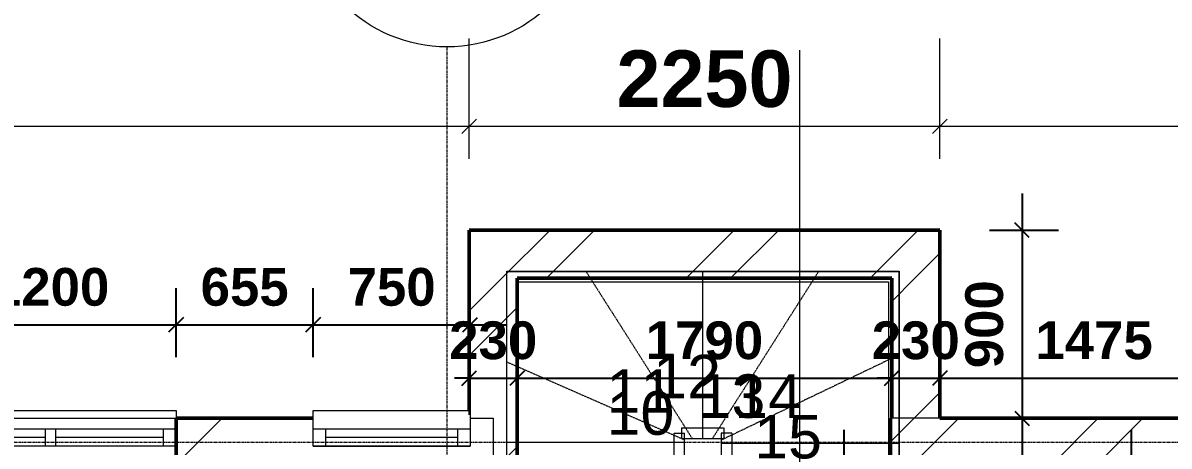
# Model space of a CAD drawing. Header units: inches. Extents: x 22 to 382261, y 22 to 371281.
# Drawn here: x 143676 to 149155, y 260002 to 262027 of the extents above; entities that cross this region are included whole.
import ezdxf

# ---------------------------------------------------------------- set-up
doc = ezdxf.new("R2010")
doc.units = ezdxf.units.IN
doc.header["$MEASUREMENT"] = 0
doc.linetypes.add('Grid Line 1_2_', pattern=[22.225, 12.7, -3.175, 3.175, -3.175])
doc.linetypes.add('Overhead', pattern=[3.96875, 2.38125, -1.5875])
for name, color, linetype, lineweight in [('A-ANNO-DIMS', 211, 'Continuous', 9), ('A-FLOR-HRAL', 11, 'Continuous', 9), ('A-GLAZ', 151, 'Continuous', 9), ('A-GLAZ-SILL', 1, 'Continuous', 9), ('A-WALL-PATT', 111, 'Continuous', 9), ('G-ANNO-SYMB', 111, 'Continuous', 9), ('I-WALL', 2, 'Continuous', 9), ('S-GRID', 1, 'Continuous', 9), ('S-GRID-IDEN', 1, 'Continuous', 9), ('S-STRS-ANNO', 31, 'Continuous', 9), ('S-STRS-MBND', 31, 'Overhead', 9)]:
    doc.layers.add(name, color=color, linetype=linetype, lineweight=lineweight)
doc.styles.add('Arial', font='arial.ttf', dxfattribs={"height": 506.015625})
doc.styles.add('Arial_B_1', font='arialbd.ttf', dxfattribs={"height": 180.555556})
doc.styles.add('Arial_B_2', font='arialbd.ttf', dxfattribs={"height": 270.833333})
doc.dimstyles.new('1', dxfattribs={"dimscale": 304.8, "dimtxt": 178.545395, "dimasz": 0.227865, "dimexe": 0.574147, "dimexo": 0.0625, "dimgap": 0.287073, "dimtad": 1, "dimdec": 0, "dimzin": 0, "dimdsep": 46, "dimtxsty": 'Arial_B_1', "dimblk1": 'OBLIQUE', "dimblk2": 'OBLIQUE', "dimsah": 1, "dimcen": 0.09, "dimdle": 0.574147, "dimazin": 0, "dimtfac": 1, "dimtdec": 4, "dimtix": 1, "dimtmove": 0, "dimatfit": 3, "dimfxl": 0.574147, "dimfxlon": 1, "dimtvp": 1, "dimtolj": 1, "dimtzin": 0, "dimarcsym": 2})
doc.dimstyles.new('2_2', dxfattribs={"dimscale": 304.8, "dimtxt": 267.818092, "dimasz": 0.227865, "dimexe": 1.377953, "dimexo": 0.0625, "dimgap": 0.287073, "dimtad": 1, "dimdec": 0, "dimzin": 0, "dimdsep": 46, "dimtxsty": 'Arial_B_2', "dimblk1": 'OBLIQUE', "dimblk2": 'OBLIQUE', "dimsah": 1, "dimcen": 0.09, "dimdle": 0.574147, "dimazin": 0, "dimtfac": 1, "dimtdec": 4, "dimtix": 1, "dimtmove": 0, "dimatfit": 3, "dimfxl": 0.574147, "dimfxlon": 1, "dimtvp": 1, "dimtolj": 1, "dimtzin": 0, "dimlwd": 18, "dimlwe": 18, "dimarcsym": 2})
pattern_1 = [(45, (133937.6, 247897.3), (-440.033, 440.033), []), (45, (133937.6, 248564), (-440.033, 440.033), [])]

# ---------------------------------------------------------------- blocks, each defined once
blk = doc.blocks.new('Dbl Plain - 1200 by 600-438114-01-Ground floor DIMENSION PLAN')
at = {"layer": 'A-GLAZ'}
for p, q in [((-885, 9.5), (315, 9.5)), ((-885, -73.5), (-885, 9.5)), ((-825, 9.5), (-825, -73.5)), ((-310, 9.5), (-310, -73.5)), ((-260, 9.5), (-260, -73.5)), ((255, 9.5), (255, -73.5)), ((315, 9.5), (315, -73.5)), ((-825, -32), (-310, -32)), ((-260, -32), (255, -32)), ((315, -73.5), (-885, -73.5))]:
    blk.add_line(p, q, dxfattribs=at)
at = {"layer": 'A-GLAZ-SILL'}
for p, q in [((-885, -161), (-885, -124.7)), ((315, -161), (-885, -161)), ((315, -124.7), (315, -161))]:
    blk.add_line(p, q, dxfattribs=at)
blk = doc.blocks.new('Top Rail Type - Top Rail_Internal_-V25-01-Ground floor DIMENSION PLAN')
at = {"layer": 'A-FLOR-HRAL', "linetype": 'Overhead'}
for p, q in [((12850.8, 12167), (12900.8, 12167)), ((12850.8, 12116.6), (12850.8, 12167)), ((12885.9, 12192), (12885.9, 12142)), ((12885.9, 12192), (13088.8, 12192)), ((12900.8, 12116.6), (12900.8, 12167)), ((13126.6, 12167), (13076.6, 12167)), ((13076.6, 12167), (13076.6, 12103.5)), ((13088.8, 12192), (13088.8, 12142)), ((13126.6, 12167), (13126.6, 12103.5)), ((12850.8, 12027.9), (12850.8, 12116.6)), ((12885.9, 12142), (13088.8, 12142)), ((12900.8, 12051.2), (12900.8, 12116.6)), ((13076.6, 12103.5), (13076.6, 9733.2)), ((13126.6, 12103.5), (13126.6, 9733.2)), ((13126.6, 9733.2), (13076.6, 9733.2))]:
    blk.add_line(p, q, dxfattribs=at)
at = {"layer": 'A-FLOR-HRAL'}
for p, q in [((12900.8, 12051.2), (12850.8, 12027.9)), ((12850.8, 9733.2), (12850.8, 12027.9)), ((12900.8, 9733.2), (12900.8, 12051.2)), ((12850.8, 9733.2), (12900.8, 9733.2))]:
    blk.add_line(p, q, dxfattribs=at)
blk = doc.blocks.new('Top Rail Type - Top Rail_Internal_-V26-01-Ground floor DIMENSION PLAN')
at = {"layer": 'A-FLOR-HRAL', "linetype": 'Overhead'}
for p, q in [((12051.6, 12941.2), (12384, 12941.2)), ((12051.6, 12762.8), (12051.6, 12941.2)), ((12384, 12941.2), (13628.7, 12941.2)), ((13628.7, 12941.2), (13925.8, 12941.2)), ((13925.8, 12941.2), (13925.8, 12778.8)), ((12101.6, 12891.2), (12384, 12891.2)), ((12101.6, 12762.8), (12101.6, 12891.2)), ((12384, 12891.2), (13628.7, 12891.2)), ((13628.7, 12891.2), (13875.8, 12891.2)), ((13875.8, 12891.2), (13875.8, 12778.8)), ((13875.8, 12778.8), (13875.8, 9733.2)), ((13925.8, 12778.8), (13925.8, 9733.2)), ((12051.6, 11655.2), (12051.6, 12762.8)), ((12101.6, 11678.5), (12101.6, 12762.8)), ((13925.8, 9733.2), (13875.8, 9733.2))]:
    blk.add_line(p, q, dxfattribs=at)
at = {"layer": 'A-FLOR-HRAL'}
for p, q in [((12101.6, 11678.5), (12051.6, 11655.2)), ((12101.6, 10606.8), (12101.6, 11678.5)), ((12051.6, 10606.8), (12051.6, 11655.2)), ((12051.6, 9733.2), (12051.6, 10606.8)), ((12101.6, 9733.2), (12101.6, 10606.8)), ((12051.6, 9733.2), (12101.6, 9733.2))]:
    blk.add_line(p, q, dxfattribs=at)
blk = doc.blocks.new('Windows_Sgl_Plain - 750 by 600-438113-01-Ground floor DIMENSION PLAN')
at = {"layer": 'A-GLAZ'}
for p, q in [((-375, 9.5), (375, 9.5)), ((-375, -161), (-375, 9.5)), ((375, 9.5), (-375, 9.5)), ((-315, -73.5), (-315, 9.5)), ((315, 9.5), (315, -73.5)), ((375, 9.5), (375, -161)), ((-375, -73.5), (-375, -25.5)), ((-315, -32), (315, -32)), ((375, -25.5), (375, -73.5)), ((375, -73.5), (-375, -73.5)), ((375, -161), (-375, -161))]:
    blk.add_line(p, q, dxfattribs=at)
at = {"layer": 'A-GLAZ-SILL'}
for p, q in [((-375, -161), (-375, -124.7)), ((375, -161), (-375, -161)), ((375, -124.7), (375, -161))]:
    blk.add_line(p, q, dxfattribs=at)
blk = doc.blocks.new('_Oblique')
at = {"color": 0, "linetype": 'ByBlock', "lineweight": -2}
blk.add_line((-0.5, -0.5), (0.5, 0.5), dxfattribs=at)
blk = doc.blocks.new('*D4512')
at = {"layer": 'A-ANNO-DIMS', "color": 0, "lineweight": -2, "transparency": 16777216}
for p, q in [((143208.8, 260427.5), (143208.8, 260758.4)), ((144408.8, 260427.5), (144408.8, 260758.4)), ((143033.8, 260583.4), (144583.8, 260583.4))]:
    blk.add_line(p, q, dxfattribs=at)
at = {"layer": 'Defpoints', "color": 0, "transparency": 16777216}
for p in [(144408.8, 260583.4), (143208.8, 260408.4), (144408.8, 260408.4)]:
    blk.add_point(p, dxfattribs=at)
at = {"layer": 'A-ANNO-DIMS', "color": 0, "lineweight": -2, "transparency": 16777216, "xscale": 69.45312499999999, "yscale": 69.45312499999999, "zscale": 69.45312499999999, "rotation": 180}
blk.add_blockref('_Oblique', (143208.8, 260583.4), dxfattribs=at)
at = {"layer": 'A-ANNO-DIMS', "color": 0, "lineweight": -2, "transparency": 16777216, "xscale": 69.45312499999999, "yscale": 69.45312499999999, "zscale": 69.45312499999999}
blk.add_blockref('_Oblique', (144408.8, 260583.4), dxfattribs=at)
at = {"layer": 'A-ANNO-DIMS', "color": 0, "transparency": 16777216, "insert": (143808.8, 260763.1), "char_height": 180.56, "width": 652.966, "attachment_point": 5, "style": 'Arial_B_1'}
blk.add_mtext('\\A1;1200', dxfattribs=at)
blk = doc.blocks.new('*D4513')
at = {"layer": 'A-ANNO-DIMS', "color": 0, "lineweight": -2, "transparency": 16777216}
for p, q in [((144408.8, 260427.5), (144408.8, 260758.4)), ((145063.8, 260427.5), (145063.8, 260758.4)), ((144233.8, 260583.4), (145238.8, 260583.4))]:
    blk.add_line(p, q, dxfattribs=at)
at = {"layer": 'Defpoints', "color": 0, "transparency": 16777216}
for p in [(145063.8, 260583.4), (144408.8, 260408.4), (145063.8, 260408.4)]:
    blk.add_point(p, dxfattribs=at)
at = {"layer": 'A-ANNO-DIMS', "color": 0, "lineweight": -2, "transparency": 16777216, "xscale": 69.45312499999999, "yscale": 69.45312499999999, "zscale": 69.45312499999999, "rotation": 180}
blk.add_blockref('_Oblique', (144408.8, 260583.4), dxfattribs=at)
at = {"layer": 'A-ANNO-DIMS', "color": 0, "lineweight": -2, "transparency": 16777216, "xscale": 69.45312499999999, "yscale": 69.45312499999999, "zscale": 69.45312499999999}
blk.add_blockref('_Oblique', (145063.8, 260583.4), dxfattribs=at)
at = {"layer": 'A-ANNO-DIMS', "color": 0, "transparency": 16777216, "insert": (144736.3, 260763.1), "char_height": 180.56, "width": 489.725, "attachment_point": 5, "style": 'Arial_B_1'}
blk.add_mtext('\\A1;655', dxfattribs=at)
blk = doc.blocks.new('*D4514')
at = {"layer": 'A-ANNO-DIMS', "color": 0, "lineweight": -2, "transparency": 16777216}
for p, q in [((145063.8, 260427.5), (145063.8, 260758.4)), ((145813.8, 260427.5), (145813.8, 260758.4)), ((144888.8, 260583.4), (145988.8, 260583.4))]:
    blk.add_line(p, q, dxfattribs=at)
at = {"layer": 'Defpoints', "color": 0, "transparency": 16777216}
for p in [(145813.8, 260583.4), (145063.8, 260408.4), (145813.8, 260408.4)]:
    blk.add_point(p, dxfattribs=at)
at = {"layer": 'A-ANNO-DIMS', "color": 0, "lineweight": -2, "transparency": 16777216, "xscale": 69.45312499999999, "yscale": 69.45312499999999, "zscale": 69.45312499999999, "rotation": 180}
blk.add_blockref('_Oblique', (145063.8, 260583.4), dxfattribs=at)
at = {"layer": 'A-ANNO-DIMS', "color": 0, "lineweight": -2, "transparency": 16777216, "xscale": 69.45312499999999, "yscale": 69.45312499999999, "zscale": 69.45312499999999}
blk.add_blockref('_Oblique', (145813.8, 260583.4), dxfattribs=at)
at = {"layer": 'A-ANNO-DIMS', "color": 0, "transparency": 16777216, "insert": (145438.8, 260763.1), "char_height": 180.56, "width": 489.725, "attachment_point": 5, "style": 'Arial_B_1'}
blk.add_mtext('\\A1;750', dxfattribs=at)
blk = doc.blocks.new('*D4518')
at = {"layer": 'A-ANNO-DIMS', "color": 0, "lineweight": -2, "transparency": 16777216}
for p, q in [((145809.2, 260483.7), (145809.2, 260152.8)), ((146039.2, 260483.7), (146039.2, 260152.8)), ((145809.2, 260327.8), (145739.8, 260327.8)), ((145809.2, 260327.8), (146039.2, 260327.8)), ((146039.2, 260327.8), (146108.7, 260327.8))]:
    blk.add_line(p, q, dxfattribs=at)
at = {"layer": 'Defpoints', "color": 0, "transparency": 16777216}
for p in [(145809.2, 260502.8), (146039.2, 260502.8), (146039.2, 260327.8)]:
    blk.add_point(p, dxfattribs=at)
at = {"layer": 'A-ANNO-DIMS', "color": 0, "lineweight": -2, "transparency": 16777216, "xscale": 69.45312499999999, "yscale": 69.45312499999999, "zscale": 69.45312499999999}
blk.add_blockref('_Oblique', (145809.2, 260327.8), dxfattribs=at)
at = {"layer": 'A-ANNO-DIMS', "color": 0, "lineweight": -2, "transparency": 16777216, "xscale": 69.45312499999999, "yscale": 69.45312499999999, "zscale": 69.45312499999999, "rotation": 180}
blk.add_blockref('_Oblique', (146039.2, 260327.8), dxfattribs=at)
at = {"layer": 'A-ANNO-DIMS', "color": 0, "transparency": 16777216, "insert": (145924.2, 260507.5), "char_height": 180.56, "width": 489.725, "attachment_point": 5, "style": 'Arial_B_1'}
blk.add_mtext('\\A1;230', dxfattribs=at)
blk = doc.blocks.new('*D4519')
at = {"layer": 'A-ANNO-DIMS', "color": 0, "lineweight": -2, "transparency": 16777216}
for p, q in [((147828.8, 260171.8), (147828.8, 260502.8)), ((146039.2, 260483.7), (146039.2, 260152.8)), ((145864.2, 260327.8), (148003.8, 260327.8))]:
    blk.add_line(p, q, dxfattribs=at)
at = {"layer": 'Defpoints', "color": 0, "transparency": 16777216}
for p in [(146039.2, 260502.8), (147828.8, 260327.8), (147828.8, 260152.8)]:
    blk.add_point(p, dxfattribs=at)
at = {"layer": 'A-ANNO-DIMS', "color": 0, "lineweight": -2, "transparency": 16777216, "xscale": 69.45312499999999, "yscale": 69.45312499999999, "zscale": 69.45312499999999, "rotation": 180}
blk.add_blockref('_Oblique', (146039.2, 260327.8), dxfattribs=at)
at = {"layer": 'A-ANNO-DIMS', "color": 0, "lineweight": -2, "transparency": 16777216, "xscale": 69.45312499999999, "yscale": 69.45312499999999, "zscale": 69.45312499999999}
blk.add_blockref('_Oblique', (147828.8, 260327.8), dxfattribs=at)
at = {"layer": 'A-ANNO-DIMS', "color": 0, "transparency": 16777216, "insert": (146934, 260507.5), "char_height": 180.56, "width": 652.966, "attachment_point": 5, "style": 'Arial_B_1'}
blk.add_mtext('\\A1;1790', dxfattribs=at)
blk = doc.blocks.new('*D4520')
at = {"layer": 'A-ANNO-DIMS', "color": 0, "lineweight": -2, "transparency": 16777216}
for p, q in [((147828.8, 260171.8), (147828.8, 260502.8)), ((148058.8, 260483.7), (148058.8, 260152.8)), ((147828.8, 260327.8), (147759.4, 260327.8)), ((147828.8, 260327.8), (148058.8, 260327.8)), ((148058.8, 260327.8), (148128.3, 260327.8))]:
    blk.add_line(p, q, dxfattribs=at)
at = {"layer": 'Defpoints', "color": 0, "transparency": 16777216}
for p in [(148058.8, 260502.8), (148058.8, 260327.8), (147828.8, 260152.8)]:
    blk.add_point(p, dxfattribs=at)
at = {"layer": 'A-ANNO-DIMS', "color": 0, "lineweight": -2, "transparency": 16777216, "xscale": 69.45312499999999, "yscale": 69.45312499999999, "zscale": 69.45312499999999}
blk.add_blockref('_Oblique', (147828.8, 260327.8), dxfattribs=at)
at = {"layer": 'A-ANNO-DIMS', "color": 0, "lineweight": -2, "transparency": 16777216, "xscale": 69.45312499999999, "yscale": 69.45312499999999, "zscale": 69.45312499999999, "rotation": 180}
blk.add_blockref('_Oblique', (148058.8, 260327.8), dxfattribs=at)
at = {"layer": 'A-ANNO-DIMS', "color": 0, "transparency": 16777216, "insert": (147943.8, 260507.5), "char_height": 180.56, "width": 489.725, "attachment_point": 5, "style": 'Arial_B_1'}
blk.add_mtext('\\A1;230', dxfattribs=at)
blk = doc.blocks.new('*D4521')
at = {"layer": 'A-ANNO-DIMS', "color": 0, "lineweight": -2, "transparency": 16777216}
for p, q in [((149533.8, 260171.8), (149533.8, 260502.8)), ((148058.8, 260483.7), (148058.8, 260152.8)), ((147883.8, 260327.8), (149708.8, 260327.8))]:
    blk.add_line(p, q, dxfattribs=at)
at = {"layer": 'Defpoints', "color": 0, "transparency": 16777216}
for p in [(148058.8, 260502.8), (149533.8, 260327.8), (149533.8, 260152.8)]:
    blk.add_point(p, dxfattribs=at)
at = {"layer": 'A-ANNO-DIMS', "color": 0, "lineweight": -2, "transparency": 16777216, "xscale": 69.45312499999999, "yscale": 69.45312499999999, "zscale": 69.45312499999999, "rotation": 180}
blk.add_blockref('_Oblique', (148058.8, 260327.8), dxfattribs=at)
at = {"layer": 'A-ANNO-DIMS', "color": 0, "lineweight": -2, "transparency": 16777216, "xscale": 69.45312499999999, "yscale": 69.45312499999999, "zscale": 69.45312499999999}
blk.add_blockref('_Oblique', (149533.8, 260327.8), dxfattribs=at)
at = {"layer": 'A-ANNO-DIMS', "color": 0, "transparency": 16777216, "insert": (148796.3, 260507.5), "char_height": 180.56, "width": 652.966, "attachment_point": 5, "style": 'Arial_B_1'}
blk.add_mtext('\\A1;1475', dxfattribs=at)
blk = doc.blocks.new('*D4524')
at = {"layer": 'A-ANNO-DIMS', "color": 0, "lineweight": -2, "transparency": 16777216}
for p, q in [((148451.7, 261210.5), (148451.7, 259960.5)), ((148295.8, 261035.5), (148626.7, 261035.5)), ((148607.7, 260135.5), (148276.7, 260135.5))]:
    blk.add_line(p, q, dxfattribs=at)
at = {"layer": 'Defpoints', "color": 0, "transparency": 16777216}
for p in [(148276.7, 261035.5), (148451.7, 260135.5), (148626.7, 260135.5)]:
    blk.add_point(p, dxfattribs=at)
at = {"layer": 'A-ANNO-DIMS', "color": 0, "lineweight": -2, "transparency": 16777216, "xscale": 69.45312499999999, "yscale": 69.45312499999999, "zscale": 69.45312499999999}
for p, rotation in [((148451.7, 261035.5), 90), ((148451.7, 260135.5), 270)]:
    blk.add_blockref('_Oblique', p, dxfattribs=dict(at, rotation=rotation))
at = {"layer": 'A-ANNO-DIMS', "color": 0, "transparency": 16777216, "insert": (148272, 260585.5), "char_height": 180.56, "width": 489.725, "attachment_point": 5, "rotation": 90, "style": 'Arial_B_1'}
blk.add_mtext('\\A1;900', dxfattribs=at)
blk = doc.blocks.new('Grid - Grid Head - Circle-749417-01-Ground floor DIMENSION PLAN')
at = {"layer": 'S-GRID-IDEN'}
blk.add_circle((0, 0), 4, dxfattribs=at)
blk = doc.blocks.new('*D4590')
at = {"layer": 'A-ANNO-DIMS', "color": 0, "lineweight": -2, "transparency": 16777216}
for p, q in [((148975.4, 257455.5), (148975.4, 260080.5)), ((148819.5, 259905.5), (149150.4, 259905.5)), ((148819.5, 257630.5), (149150.4, 257630.5))]:
    blk.add_line(p, q, dxfattribs=at)
at = {"layer": 'Defpoints', "color": 0, "transparency": 16777216}
for p in [(148800.4, 259905.5), (148975.4, 259905.5), (148800.4, 257630.5)]:
    blk.add_point(p, dxfattribs=at)
at = {"layer": 'A-ANNO-DIMS', "color": 0, "lineweight": -2, "transparency": 16777216, "xscale": 69.45312499999999, "yscale": 69.45312499999999, "zscale": 69.45312499999999}
for p, rotation in [((148975.4, 259905.5), 90), ((148975.4, 257630.5), 270)]:
    blk.add_blockref('_Oblique', p, dxfattribs=dict(at, rotation=rotation))
at = {"layer": 'A-ANNO-DIMS', "color": 0, "transparency": 16777216, "insert": (148795.7, 258768), "char_height": 180.56, "width": 652.966, "attachment_point": 5, "rotation": 90, "style": 'Arial_B_1'}
blk.add_mtext('\\A1;2275', dxfattribs=at)
blk = doc.blocks.new('*D4599')
at = {"layer": 'A-ANNO-DIMS', "color": 0, "lineweight": 18, "transparency": 16777216}
for p, q in [((130143.8, 261376.9), (130143.8, 261952.8)), ((145809.2, 261376.9), (145809.2, 261952.8)), ((129968.8, 261532.8), (145984.2, 261532.8))]:
    blk.add_line(p, q, dxfattribs=at)
at = {"layer": 'Defpoints', "color": 0, "transparency": 16777216}
for p in [(145809.2, 261532.8), (130143.8, 261357.8), (145809.2, 261357.8)]:
    blk.add_point(p, dxfattribs=at)
at = {"layer": 'A-ANNO-DIMS', "color": 0, "lineweight": 18, "transparency": 16777216, "xscale": 69.45312499999999, "yscale": 69.45312499999999, "zscale": 69.45312499999999, "rotation": 180}
blk.add_blockref('_Oblique', (130143.8, 261532.8), dxfattribs=at)
at = {"layer": 'A-ANNO-DIMS', "color": 0, "lineweight": 18, "transparency": 16777216, "xscale": 69.45312499999999, "yscale": 69.45312499999999, "zscale": 69.45312499999999}
blk.add_blockref('_Oblique', (145809.2, 261532.8), dxfattribs=at)
at = {"layer": 'A-ANNO-DIMS', "color": 0, "lineweight": 18, "transparency": 16777216, "insert": (137976.5, 261758.6), "char_height": 270.83, "width": 1224.311, "attachment_point": 5, "style": 'Arial_B_2'}
blk.add_mtext('\\A1;15665', dxfattribs=at)
blk = doc.blocks.new('*D4600')
at = {"layer": 'A-ANNO-DIMS', "color": 0, "lineweight": 18, "transparency": 16777216}
for p, q in [((145809.2, 261376.9), (145809.2, 261952.8)), ((148058.8, 261376.9), (148058.8, 261952.8)), ((145634.2, 261532.8), (148233.8, 261532.8))]:
    blk.add_line(p, q, dxfattribs=at)
at = {"layer": 'Defpoints', "color": 0, "transparency": 16777216}
for p in [(148058.8, 261532.8), (145809.2, 261357.8), (148058.8, 261357.8)]:
    blk.add_point(p, dxfattribs=at)
at = {"layer": 'A-ANNO-DIMS', "color": 0, "lineweight": 18, "transparency": 16777216, "xscale": 69.45312499999999, "yscale": 69.45312499999999, "zscale": 69.45312499999999, "rotation": 180}
blk.add_blockref('_Oblique', (145809.2, 261532.8), dxfattribs=at)
at = {"layer": 'A-ANNO-DIMS', "color": 0, "lineweight": 18, "transparency": 16777216, "xscale": 69.45312499999999, "yscale": 69.45312499999999, "zscale": 69.45312499999999}
blk.add_blockref('_Oblique', (148058.8, 261532.8), dxfattribs=at)
at = {"layer": 'A-ANNO-DIMS', "color": 0, "lineweight": 18, "transparency": 16777216, "insert": (146934, 261758.6), "char_height": 270.83, "width": 979.449, "attachment_point": 5, "style": 'Arial_B_2'}
blk.add_mtext('\\A1;2250', dxfattribs=at)
blk = doc.blocks.new('*D4601')
at = {"layer": 'A-ANNO-DIMS', "color": 0, "lineweight": 18, "transparency": 16777216}
for p, q in [((148058.8, 261376.9), (148058.8, 261952.8)), ((152763.8, 261376.9), (152763.8, 261952.8)), ((147883.8, 261532.8), (152938.8, 261532.8))]:
    blk.add_line(p, q, dxfattribs=at)
at = {"layer": 'Defpoints', "color": 0, "transparency": 16777216}
for p in [(152763.8, 261532.8), (148058.8, 261357.8), (152763.8, 261357.8)]:
    blk.add_point(p, dxfattribs=at)
at = {"layer": 'A-ANNO-DIMS', "color": 0, "lineweight": 18, "transparency": 16777216, "xscale": 69.45312499999999, "yscale": 69.45312499999999, "zscale": 69.45312499999999, "rotation": 180}
blk.add_blockref('_Oblique', (148058.8, 261532.8), dxfattribs=at)
at = {"layer": 'A-ANNO-DIMS', "color": 0, "lineweight": 18, "transparency": 16777216, "xscale": 69.45312499999999, "yscale": 69.45312499999999, "zscale": 69.45312499999999}
blk.add_blockref('_Oblique', (152763.8, 261532.8), dxfattribs=at)
at = {"layer": 'A-ANNO-DIMS', "color": 0, "lineweight": 18, "transparency": 16777216, "insert": (150411.3, 261758.6), "char_height": 270.83, "width": 979.449, "attachment_point": 5, "style": 'Arial_B_2'}
blk.add_mtext('\\A1;4705', dxfattribs=at)
blk = doc.blocks.new('*D4636')
at = {"layer": 'A-ANNO-DIMS', "color": 0, "lineweight": -2, "transparency": 16777216}
for p, q in [((147600.2, 260080.5), (147600.2, 257455.5)), ((147756.1, 259905.5), (147425.2, 259905.5)), ((147756.1, 257630.5), (147425.2, 257630.5))]:
    blk.add_line(p, q, dxfattribs=at)
at = {"layer": 'Defpoints', "color": 0, "transparency": 16777216}
for p in [(147775.2, 259905.5), (147600.2, 257630.5), (147775.2, 257630.5)]:
    blk.add_point(p, dxfattribs=at)
at = {"layer": 'A-ANNO-DIMS', "color": 0, "lineweight": -2, "transparency": 16777216, "xscale": 69.45312499999999, "yscale": 69.45312499999999, "zscale": 69.45312499999999}
for p, rotation in [((147600.2, 259905.5), 90), ((147600.2, 257630.5), 270)]:
    blk.add_blockref('_Oblique', p, dxfattribs=dict(at, rotation=rotation))
at = {"layer": 'A-ANNO-DIMS', "color": 0, "transparency": 16777216, "insert": (147420.5, 258768), "char_height": 180.56, "width": 652.966, "attachment_point": 5, "rotation": 90, "style": 'Arial_B_1'}
blk.add_mtext('\\A1;2275', dxfattribs=at)

msp = doc.modelspace()

# ---------------------------------------------------------------- hatches: boundary and pattern name
at = {"layer": 'A-WALL-PATT'}
h = msp.add_hatch(dxfattribs=at)
h.set_pattern_fill('FP_1', color=256, style=0, pattern_type=2)
h.set_pattern_definition(pattern_1)
h.paths.add_polyline_path([(146039.2, 260805.5), (148058.8, 260805.5), (148058.8, 261035.5), (145809.2, 261035.5), (145809.2, 260805.5)])
h = msp.add_hatch(dxfattribs=at)
h.set_pattern_fill('FP_1', color=256, style=0, pattern_type=2)
h.set_pattern_definition(pattern_1)
h.paths.add_polyline_path([(145813.8, 259905.5), (146039.2, 259905.5), (146039.2, 260805.5), (145809.2, 260805.5), (145809.2, 260173), (145813.8, 260173), (145813.8, 260002.5)])
h = msp.add_hatch(dxfattribs=at)
h.set_pattern_fill('FP_1', color=256, style=0, pattern_type=2)
h.set_pattern_definition(pattern_1)
h.paths.add_polyline_path([(147828.8, 260135.5), (148058.8, 260135.5), (148058.8, 260805.5), (147828.8, 260805.5)])
h = msp.add_hatch(dxfattribs=at)
h.set_pattern_fill('FP_1', color=256, style=0, pattern_type=2)
h.set_pattern_definition(pattern_1)
h.paths.add_polyline_path([(130143.8, 259905.5), (130448.8, 259905.5), (130448.8, 260135.5), (130143.8, 260135.5)])
h.paths.add_polyline_path([(133598.8, 259905.5), (133598.8, 260135.5), (133298.8, 260135.5), (133298.8, 259905.5), (133523.8, 259905.5)])
h.paths.add_polyline_path([(144988.8, 259905.5), (145063.8, 259905.5), (145063.8, 260135.5), (144408.8, 260135.5), (144408.8, 259905.5), (144943.2, 259905.5)])
h.paths.add_polyline_path([(135403.8, 259905.5), (135403.8, 260135.5), (134348.8, 260135.5), (134348.8, 259905.5), (134573.8, 259905.5)])
h.paths.add_polyline_path([(131198.8, 259905.5), (131498.8, 259905.5), (131498.8, 260135.5), (131198.8, 260135.5), (131198.8, 260002.5)])
h.paths.add_polyline_path([(143043.8, 259905.5), (143208.8, 259905.5), (143208.8, 260135.5), (142298.8, 260135.5), (142298.8, 259905.5), (142893.8, 259905.5)])
h.paths.add_polyline_path([(132248.8, 259905.5), (132548.8, 259905.5), (132548.8, 260135.5), (132248.8, 260135.5), (132248.8, 260002.5)])
h.paths.add_polyline_path([(141098.8, 259905.5), (141098.8, 260135.5), (140868.8, 260135.5), (140868.8, 259905.5)])
h.paths.add_polyline_path([(136153.8, 259905.5), (136443.8, 259905.5), (136443.8, 260135.5), (136153.8, 260135.5), (136153.8, 260002.5)])
h.paths.add_polyline_path([(138543.8, 259905.5), (138543.8, 260135.5), (138243.8, 260135.5), (138243.8, 259905.5)])
h.paths.add_polyline_path([(139668.8, 259905.5), (139668.8, 260135.5), (139293.8, 260135.5), (139293.8, 259905.5)])
h.paths.add_polyline_path([(137493.8, 259905.5), (137493.8, 260135.5), (137193.8, 260135.5), (137193.8, 259905.5), (137343.8, 259905.5)])
h = msp.add_hatch(dxfattribs=at)
h.set_pattern_fill('FP_1', color=256, style=0, pattern_type=2)
h.set_pattern_definition(pattern_1)
h.paths.add_polyline_path([(147823.8, 259905.5), (149533.8, 259905.5), (149533.8, 260135.5), (147823.8, 260135.5)])
h.paths.add_polyline_path([(152763.8, 259905.5), (152763.8, 260135.5), (151033.8, 260135.5), (151033.8, 259905.5), (152533.8, 259905.5)])

# ---------------------------------------------------------------- linework, layer by layer
at = {"layer": 'G-ANNO-SYMB'}
msp.add_line((147388.6, 261896.9), (147388.6, 240684), dxfattribs=at)
at = {"layer": 'I-WALL', "lineweight": 50}
for p, q in [((148058.8, 261035.5), (145809.2, 261035.5)), ((145809.2, 261035.5), (145809.2, 260173)), ((148058.8, 260135.5), (148058.8, 261035.5)), ((146039.2, 260805.5), (147828.8, 260805.5)), ((146039.2, 259575.8), (146039.2, 260805.5)), ((147828.8, 260805.5), (147828.8, 260135.5)), ((145063.8, 260135.5), (144408.8, 260135.5)), ((144408.8, 260135.5), (144408.8, 259905.5)), ((147828.8, 260135.5), (147823.8, 260135.5)), ((147823.8, 260135.5), (147823.8, 259905.5)), ((149533.8, 260135.5), (148058.8, 260135.5))]:
    msp.add_line(p, q, dxfattribs=at)
at = {"layer": 'I-WALL'}
for p, q in [((139668.8, 260135.5), (144408.8, 260135.5)), ((145813.8, 260135.5), (145924.2, 260135.5)), ((145924.2, 260135.5), (145924.2, 259905.5)), ((148058.8, 260135.5), (147828.8, 260135.5))]:
    msp.add_line(p, q, dxfattribs=at)
at = {"layer": 'S-GRID', "linetype": 'Grid Line 1_2_'}
for p, q in [((145703.8, 238493.9), (145703.8, 261912.7)), ((120853.8, 260020.5), (159119.4, 260020.5))]:
    msp.add_line(p, q, dxfattribs=at)
at = {"layer": 'S-STRS-MBND'}
for p, q in [((145988.8, 260838.8), (147863.8, 260838.8)), ((145988.8, 260560.7), (145988.8, 260838.8)), ((146367.6, 260838.8), (146875.5, 260038.8)), ((146367.6, 260838.8), (146875.5, 260038.8)), ((146923.8, 260838.8), (146923.8, 260038.8)), ((146923.8, 260838.8), (146923.8, 260038.8)), ((147480, 260838.8), (146972.1, 260038.8)), ((147480, 260838.8), (146972.1, 260038.8)), ((147863.8, 260838.8), (147863.8, 257630.5)), ((145988.8, 259552.3), (145988.8, 260560.7)), ((147863.8, 260438.8), (147013.8, 260031)), ((147863.8, 260438.8), (147013.8, 260031)), ((145988.8, 260405.5), (146838.8, 260032.5)), ((145988.8, 260405.5), (146838.8, 260032.5)), ((145988.8, 260020.5), (146838.8, 260020.5)), ((145988.8, 260020.5), (146838.8, 260020.5)), ((146838.8, 260038.8), (147013.8, 260038.8)), ((146838.8, 259948.6), (146838.8, 260038.8)), ((147013.8, 260038.8), (147013.8, 257630.5)), ((147863.8, 260015.5), (147013.8, 260015.5)), ((147863.8, 260015.5), (147013.8, 260015.5))]:
    msp.add_line(p, q, dxfattribs=at)

# ---------------------------------------------------------------- block references
at = {"layer": 'A-FLOR-HRAL'}
for name in ['Top Rail Type - Top Rail_Internal_-V26-01-Ground floor DIMENSION PLAN', 'Top Rail Type - Top Rail_Internal_-V25-01-Ground floor DIMENSION PLAN']:
    msp.add_blockref(name, (133937.6, 247897.3), dxfattribs=at)
at = {"layer": 'A-GLAZ', "rotation": 180}
msp.add_blockref('Windows_Sgl_Plain - 750 by 600-438113-01-Ground floor DIMENSION PLAN', (145438.8, 260012), dxfattribs=at)
at = {"layer": 'A-GLAZ-SILL', "rotation": 180}
msp.add_blockref('Dbl Plain - 1200 by 600-438114-01-Ground floor DIMENSION PLAN', (143523.8, 260012), dxfattribs=at)
at = {"layer": 'S-GRID-IDEN', "xscale": 174.9999999999999, "yscale": 174.9999999999999, "zscale": 174.9999999999999}
msp.add_blockref('Grid - Grid Head - Circle-749417-01-Ground floor DIMENSION PLAN', (145703.8, 262612.7), dxfattribs=at)

# ---------------------------------------------------------------- texts
at = {"layer": 'S-STRS-ANNO', "char_height": 208.36, "width": 384.607, "attachment_point": 1, "line_spacing_factor": 0.941778, "style": 'Arial'}
for s, insert in [('12', (146689.2, 260439.2)), ('11', (146466.1, 260370.2)), ('13', (146901.1, 260345.8)), ('14', (147076.3, 260345.8)), ('10', (146466.1, 260264.9)), ('15', (147171.8, 260152))]:
    msp.add_mtext(s, dxfattribs=dict(at, insert=insert))

# ---------------------------------------------------------------- dimensions: what is measured, and where the dimension line sits
at = {"layer": 'A-ANNO-DIMS', "lineweight": 18}
for base, p1, p2, override, picture, middle in [((145809.2, 261532.8), (130143.8, 261357.8), (145809.2, 261357.8), {"dimpost": '<>', "dimfxl": 15665.4}, '*D4599', (137976.5, 261758.6)), ((148058.8, 261532.8), (145809.2, 261357.8), (148058.8, 261357.8), {"dimpost": '<>', "dimfxl": 2249.6}, '*D4600', (146934, 261758.6)), ((152763.8, 261532.8), (148058.8, 261357.8), (152763.8, 261357.8), {"dimpost": '<>', "dimfxl": 4705}, '*D4601', (150411.3, 261758.6))]:
    dim = msp.add_linear_dim(base=base, p1=p1, p2=p2, dimstyle='2_2', override=override, dxfattribs=at)
    dim.commit()
    dim.dimension.update_dxf_attribs({"geometry": picture, "text_midpoint": middle})
at = {"layer": 'A-ANNO-DIMS'}
for base, p1, p2, override, picture, middle in [((148451.7, 260135.5), (148276.7, 261035.5), (148626.7, 260135.5), {"dimpost": '<>', "dimfxl": 965.660396}, '*D4524', (148272, 260585.5)), ((147600.2, 257630.5), (147775.2, 259905.5), (147775.2, 257630.5), {"dimpost": '<>', "dimfxl": 2275}, '*D4636', (147420.5, 258768)), ((148975.4, 259905.5), (148800.4, 257630.5), (148800.4, 259905.5), {"dimpost": '<>', "dimfxl": 2275}, '*D4590', (148795.7, 258768))]:
    dim = msp.add_linear_dim(base=base, p1=p1, p2=p2, angle=90, dimstyle='1', override=override, dxfattribs=at)
    dim.commit()
    dim.dimension.update_dxf_attribs({"geometry": picture, "text_midpoint": middle})
for base, p1, p2, override, picture, middle in [((144408.8, 260583.4), (143208.8, 260408.4), (144408.8, 260408.4), {"dimpost": '<>', "dimfxl": 1200}, '*D4512', (143808.8, 260763.1)), ((145063.8, 260583.4), (144408.8, 260408.4), (145063.8, 260408.4), {"dimpost": '<>', "dimfxl": 655}, '*D4513', (144736.3, 260763.1)), ((145813.8, 260583.4), (145063.8, 260408.4), (145813.8, 260408.4), {"dimpost": '<>', "dimfxl": 750}, '*D4514', (145438.8, 260763.1)), ((146039.2, 260327.8), (145809.2, 260502.8), (146039.2, 260502.8), {"dimpost": '<>', "dimfxl": 230}, '*D4518', (145924.2, 260507.5)), ((147828.8, 260327.8), (146039.2, 260502.8), (147828.8, 260152.8), {"dimpost": '<>', "dimfxl": 1823.504362}, '*D4519', (146934, 260507.5)), ((148058.8, 260327.8), (147828.8, 260152.8), (148058.8, 260502.8), {"dimpost": '<>', "dimfxl": 418.807832}, '*D4520', (147943.8, 260507.5)), ((149533.8, 260327.8), (148058.8, 260502.8), (149533.8, 260152.8), {"dimpost": '<>', "dimfxl": 1515.956794}, '*D4521', (148796.3, 260507.5))]:
    dim = msp.add_linear_dim(base=base, p1=p1, p2=p2, dimstyle='1', override=override, dxfattribs=at)
    dim.commit()
    dim.dimension.update_dxf_attribs({"geometry": picture, "text_midpoint": middle})

doc.saveas('drawing.dxf')
